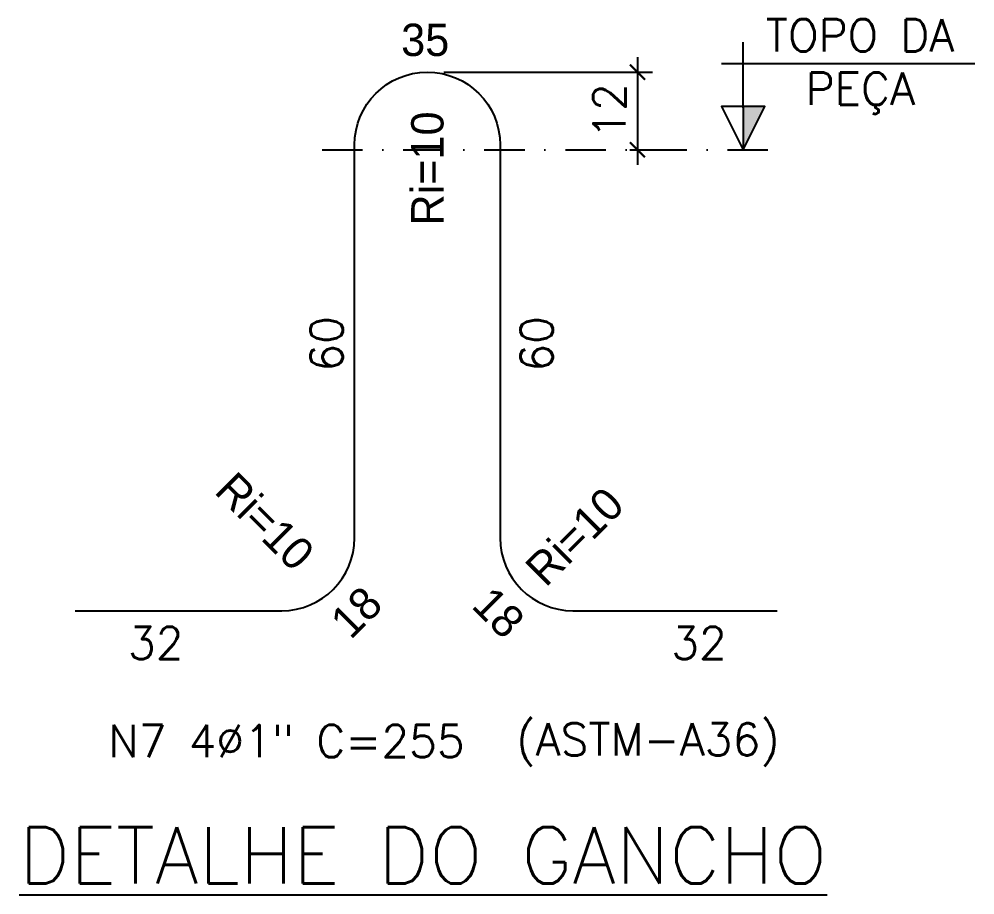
# Model space of a CAD drawing. Header units: centimetres. Extents: x 1658 to 27871, y 8240 to 11444.
# Drawn here: x 7385.1 to 7828.2, y 8942.1 to 9348.5 of the extents above; entities that cross this region are included whole.
import ezdxf
from ezdxf.enums import TextEntityAlignment as Align

# ---------------------------------------------------------------- set-up
doc = ezdxf.new("R2010")
doc.units = ezdxf.units.CM
doc.header["$LTSCALE"] = 50
doc.header["$MEASUREMENT"] = 0
doc.header["$PDMODE"] = 67
doc.linetypes.add('DASHDOT', pattern=[1, 0.5, -0.25, 0, -0.25])
for name, color, linetype in [('COTAS-PRECON', 1, 'Continuous'), ('FERROS-PRECON', 4, 'Continuous'), ('HACHURAS-PRECON', 1, 'Continuous'), ('LINHA CENTRO-PRECON', 1, 'DASHDOT'), ('LINHA-01-PRECON', 1, 'Continuous'), ('LINHA-02-PRECON', 2, 'Continuous'), ('X1', 2, 'Continuous')]:
    doc.layers.add(name, color=color, linetype=linetype)
doc.styles.add('R060', font='ACENT.shx', dxfattribs={"height": 75})
doc.styles.add('ROMANS', font='ROMANS.SHX', dxfattribs={"oblique": 15, "height": 3})
doc.styles.get("Standard").update_dxf_attribs({"font": 'romans.shx'})
doc.dimstyles.new('ESC75-25', dxfattribs={"dimscale": 0, "dimtxt": 15, "dimasz": 7, "dimexe": 7, "dimexo": 7, "dimgap": 5.5, "dimtad": 1, "dimdec": 1, "dimlfac": 0.333333, "dimdsep": 46, "dimtxsty": 'Standard', "dimblk": 'ARCHTICK', "dimcen": 0.1, "dimdle": 7, "dimclrd": 256, "dimclre": 256, "dimclrt": 2, "dimadec": 0, "dimazin": 0, "dimtfac": 1, "dimtdec": 1, "dimtix": 1, "dimtmove": 2, "dimatfit": 3, "dimfxl": 1, "dimarcsym": 0})

# ---------------------------------------------------------------- blocks, each defined once
blk = doc.blocks.new('_ArchTick')
at = {"color": 0, "linetype": 'ByBlock', "const_width": 0.15}
blk.add_lwpolyline([(-0.5, -0.5), (0.5, 0.5)], dxfattribs=at)
blk = doc.blocks.new('*D470')
at = {"layer": 'COTAS-PRECON', "lineweight": -2, "transparency": 16777216}
for p, q in [((7671.77, 9330.89), (7671.77, 9280.89)), ((7582.03, 9323.89), (7678.77, 9323.89)), ((7668.29, 9287.89), (7678.77, 9287.89))]:
    blk.add_line(p, q, dxfattribs=at)
at = {"layer": 'Defpoints', "color": 0, "transparency": 16777216}
for p in [(7575.03, 9323.89), (7661.29, 9287.89), (7671.77, 9287.89)]:
    blk.add_point(p, dxfattribs=at)
at = {"layer": 'COTAS-PRECON', "lineweight": -2, "transparency": 16777216, "xscale": 7, "yscale": 7, "zscale": 7}
for p, rotation in [((7671.77, 9323.89), 90), ((7671.77, 9287.89), 270)]:
    blk.add_blockref('_ArchTick', p, dxfattribs=dict(at, rotation=rotation))
at = {"layer": 'COTAS-PRECON', "color": 2, "transparency": 16777216, "insert": (7658.77, 9305.89), "char_height": 15, "attachment_point": 5, "rotation": 90}
blk.add_mtext('12', dxfattribs=at)
blk = doc.blocks.new('ELEVAÇÃO')
at = {"layer": 'HACHURAS-PRECON'}
blk.add_hatch(color=256, dxfattribs=at).paths.add_polyline_path([(0, 40), (-20, 40), (0, 0)])
blk.add_lwpolyline([(0, 40), (0, 0)], dxfattribs=at)
at = {"layer": 'LINHA-01-PRECON'}
for points in [[(0, 38.97), (0, 100)], [(20, 80), (-215, 80)]]:
    blk.add_lwpolyline(points, dxfattribs=at)
blk.add_lwpolyline([(0, 0), (-20, 40), (20, 40)], close=True, dxfattribs=at)
blk = doc.blocks.new('A$C06046640')
at = {"extrusion": (0, 0, -1), "xscale": 0.1665972511436848, "yscale": 0.1665972511436848, "zscale": -0.1665972511453561}
blk.add_blockref('ELEVAÇÃO', (-3.33, 0), dxfattribs=at)
at = {"layer": 'LINHA-02-PRECON'}
for s, p in [('TOPO DA', (21.41, 17.71)), ('PEÇA', (21.45, 8.72))]:
    blk.add_text(s, height=5, dxfattribs=at).set_placement(p, align=Align.MIDDLE)
blk = doc.blocks.new('*D471')
at = {"layer": 'Defpoints', "color": 0, "linetype": 'Continuous', "transparency": 16777216}
for p in [(7540.59, 9287.89), (7540.59, 9107.74), (7540.59, 9107.74)]:
    blk.add_point(p, dxfattribs=at)
at = {"layer": 'LINHA-01-PRECON', "color": 2, "linetype": 'Continuous', "transparency": 16777216, "insert": (7527.59, 9197.82), "char_height": 15, "attachment_point": 5, "rotation": 90}
blk.add_mtext('60', dxfattribs=at)
blk = doc.blocks.new('*D472')
at = {"layer": 'Defpoints', "color": 0, "linetype": 'Continuous', "transparency": 16777216}
for p in [(7410.98, 9073.99), (7410.98, 9073.99), (7506.84, 9073.99)]:
    blk.add_point(p, dxfattribs=at)
at = {"layer": 'LINHA-01-PRECON', "color": 2, "linetype": 'Continuous', "transparency": 16777216, "insert": (7448.41, 9059.02), "char_height": 15, "attachment_point": 5}
blk.add_mtext('32', dxfattribs=at)
blk = doc.blocks.new('*D473')
at = {"layer": 'Defpoints', "color": 0, "linetype": 'Continuous', "transparency": 16777216}
for p in [(7608.09, 9287.89), (7608.09, 9107.74), (7608.09, 9107.74)]:
    blk.add_point(p, dxfattribs=at)
at = {"layer": 'LINHA-01-PRECON', "color": 2, "linetype": 'Continuous', "transparency": 16777216, "insert": (7625.03, 9197.82), "char_height": 15, "attachment_point": 5, "rotation": 90}
blk.add_mtext('60', dxfattribs=at)
blk = doc.blocks.new('*D474')
at = {"layer": 'Defpoints', "color": 0, "linetype": 'Continuous', "transparency": 16777216}
for p in [(7641.84, 9073.99), (7737.71, 9073.99), (7737.71, 9073.99)]:
    blk.add_point(p, dxfattribs=at)
at = {"layer": 'LINHA-01-PRECON', "color": 2, "linetype": 'Continuous', "transparency": 16777216, "insert": (7700.28, 9059.02), "char_height": 15, "attachment_point": 5}
blk.add_mtext('32', dxfattribs=at)

msp = doc.modelspace()

# ---------------------------------------------------------------- linework, layer by layer
at = {"layer": 'FERROS-PRECON', "color": 4, "linetype": 'Continuous'}
for points in [[(7540.59, 9107.74), (7540.59, 9290.14)], [(7608.09, 9290.14), (7608.09, 9107.74)], [(7410.98, 9073.99), (7506.84, 9073.99)], [(7641.84, 9073.99), (7736.5, 9073.99)]]:
    msp.add_lwpolyline(points, dxfattribs=at)
at = {"layer": 'FERROS-PRECON', "color": 4, "linetype": 'Continuous', "extrusion": (0, 0, -1)}
msp.add_arc((-7574.34, 9290.14), 33.75, 0, 180, dxfattribs=at)
at = {"layer": 'FERROS-PRECON', "color": 4, "linetype": 'Continuous'}
for centre, start, end in [((7506.84, 9107.74), 270, 0), ((7641.84, 9107.74), 180, 270)]:
    msp.add_arc(centre, 33.75, start, end, dxfattribs=at)
at = {"layer": 'LINHA CENTRO-PRECON', "color": 1, "ltscale": 0.75}
msp.add_line((7525.54, 9287.89), (7736.19, 9287.89), dxfattribs=at)

# ---------------------------------------------------------------- block references
at = {"xscale": 3, "yscale": 3, "zscale": 3}
msp.add_blockref('A$C06046640', (7710.78, 9287.89), dxfattribs=at)

# ---------------------------------------------------------------- texts
at = {"color": 2, "insert": (7676.62, 9011.75), "char_height": 15, "attachment_point": 5}
msp.add_mtext('\\A1;(ASTM-A36)', dxfattribs=at)
at = {"layer": 'FERROS-PRECON', "color": 2, "linetype": 'Continuous', "insert": (7562.2, 9346.39), "char_height": 15, "width": 41.4286, "attachment_point": 1, "style": 'R060'}
msp.add_mtext('\\f|b0|i0|c1|p0;\\W1.0000000000;\\T1.0000000000;\\o\\l35', dxfattribs=at)
at = {"layer": 'FERROS-PRECON', "color": 2, "linetype": 'Continuous', "char_height": 15, "attachment_point": 1, "style": 'R060'}
for s, insert, width, rotation in [('\\f|b0|i0|c1|p0;\\W1.0000000000;\\T1.0000000000;\\o\\lRi=10', (7566.84, 9252.69), 80, 90), ('\\f|b0|i0|c1|p0;\\W1.0000000000;\\T1.0000000000;\\o\\lRi=10', (7485.66, 9139.53), 80, 315), ('\\f|b0|i0|c1|p0;\\W1.0000000000;\\T1.0000000000;\\o\\lRi=10', (7618.57, 9095.08), 80, 45), ('\\f|b0|i0|c1|p0;\\W1.0000000000;\\T1.0000000000;\\o\\l18', (7528.18, 9070.75), 39.2857, 45), ('\\f|b0|i0|c1|p0;\\W1.0000000000;\\T1.0000000000;\\o\\l18', (7604.85, 9086.41), 39.2857, 315)]:
    msp.add_mtext(s, dxfattribs=dict(at, insert=insert, width=width, rotation=rotation))
at = {"layer": 'LINHA-01-PRECON', "color": 4, "insert": (7572.37, 8960.5), "char_height": 26.25, "attachment_point": 5}
msp.add_mtext('{\\LDETALHE DO GANCHO}', dxfattribs=at)
at = {"layer": 'X1', "style": 'ROMANS'}
msp.add_text('N7 4%%C1" C=255', height=15, dxfattribs=at).set_placement((7509, 9005.98), align=Align.CENTER)

# ---------------------------------------------------------------- dimensions: what is measured, and where the dimension line sits
at = {"layer": 'COTAS-PRECON'}
dim = msp.add_linear_dim(base=(7671.77, 9287.89), p1=(7575.03, 9323.89), p2=(7661.29, 9287.89), angle=90, dimstyle='ESC75-25', override={"dimscale": 1}, dxfattribs=at)
dim.commit()
dim.dimension.update_dxf_attribs({"geometry": '*D470', "text_midpoint": (7658.77, 9305.89)})
at = {"layer": 'LINHA-01-PRECON', "linetype": 'Continuous'}
dim = msp.add_linear_dim(base=(7540.59, 9107.74), p1=(7540.59, 9287.89), p2=(7540.59, 9107.74), angle=90, dimstyle='ESC75-25', override={"dimscale": 1, "dimse1": 1, "dimse2": 1, "dimsd1": 1, "dimsd2": 1}, dxfattribs=at)
dim.commit()
dim.dimension.update_dxf_attribs({"geometry": '*D471', "text_midpoint": (7527.59, 9197.82)})
for base, p1, p2, angle, picture, middle in [((7608.09, 9107.74), (7608.09, 9287.89), (7608.09, 9107.74), 90, '*D473', (7625.03, 9197.82)), ((7737.71, 9073.99), (7641.84, 9073.99), (7737.71, 9073.99), 180, '*D474', (7700.28, 9059.02))]:
    dim = msp.add_linear_dim(base=base, p1=p1, p2=p2, angle=angle, dimstyle='ESC75-25', override={"dimscale": 1, "dimse1": 1, "dimse2": 1, "dimsd1": 1, "dimsd2": 1}, dxfattribs=at)
    dim.commit()
    dim.dimension.update_dxf_attribs({"geometry": picture, "text_midpoint": middle, "dimtype": 160})
dim = msp.add_linear_dim(base=(7410.98, 9073.99), p1=(7506.84, 9073.99), p2=(7410.98, 9073.99), dimstyle='ESC75-25', override={"dimscale": 1, "dimse1": 1, "dimse2": 1, "dimsd1": 1, "dimsd2": 1}, dxfattribs=at)
dim.commit()
dim.dimension.update_dxf_attribs({"geometry": '*D472', "text_midpoint": (7448.41, 9059.02), "dimtype": 160})

doc.saveas('drawing.dxf')
